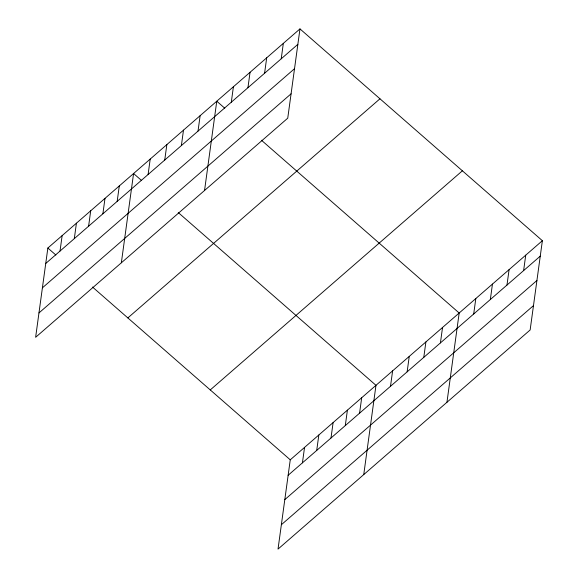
<?xml version="1.0" encoding="UTF-8"?>
<svg xmlns="http://www.w3.org/2000/svg" width="578" height="578" viewBox="0 0 578 578"><rect width="100%" height="100%" fill="white"/><g stroke="black" fill="none" stroke-linecap="round" stroke-linejoin="round"><path stroke-width="0.87" d="M299.975 28.9L47.858 248.027L35.626 337.299L287.743 118.179L299.975 28.9L542.374 240.701L530.142 329.973L278.025 549.1L290.257 459.821L542.374 240.701M60.025 251.047L62.142 235.607M74.316 238.627L76.426 223.187M88.6 226.215L90.717 210.775M102.884 213.795L105.001 198.355M117.175 201.375L119.292 185.943M121.344 262.802L133.576 173.523L141.574 180.509M148.098 174.498L150.215 159.058M164.737 160.034L166.854 144.601M181.376 145.577L183.493 130.137M198.016 131.112L200.133 115.672M204.547 190.487L216.772 101.208L224.77 108.202M231.301 102.19L233.411 86.751M247.94 87.726L250.05 72.286M264.579 73.262L266.696 57.822M281.219 58.804L283.336 43.364M302.431 462.848L304.541 447.408M316.715 450.428L318.832 434.988M330.999 438.008L333.116 422.569M345.29 425.596L347.407 410.156M359.574 413.176L361.691 397.736M363.75 474.596L375.975 385.324L178.241 212.545M390.504 386.299L392.614 370.859M407.143 371.835L409.253 356.395M423.782 357.37L425.899 341.93M440.422 342.913L442.538 327.473M446.946 402.288L459.178 313.009L261.437 140.237M473.7 313.984L475.817 298.544M490.339 299.527L492.456 284.087M506.978 285.062L509.095 269.623M523.617 270.598L525.734 255.158M45.741 263.467L297.858 44.34M42.404 287.83L294.52 68.703M38.964 312.936L291.081 93.809M127.846 317.914L379.963 98.795M210.262 389.926L462.378 170.806M288.14 475.26L540.257 256.141M284.802 499.63L536.919 280.503M281.363 524.73L533.48 305.61M47.858 248.027L55.856 255.014M92.516 287.049L290.257 459.821"/></g></svg>
